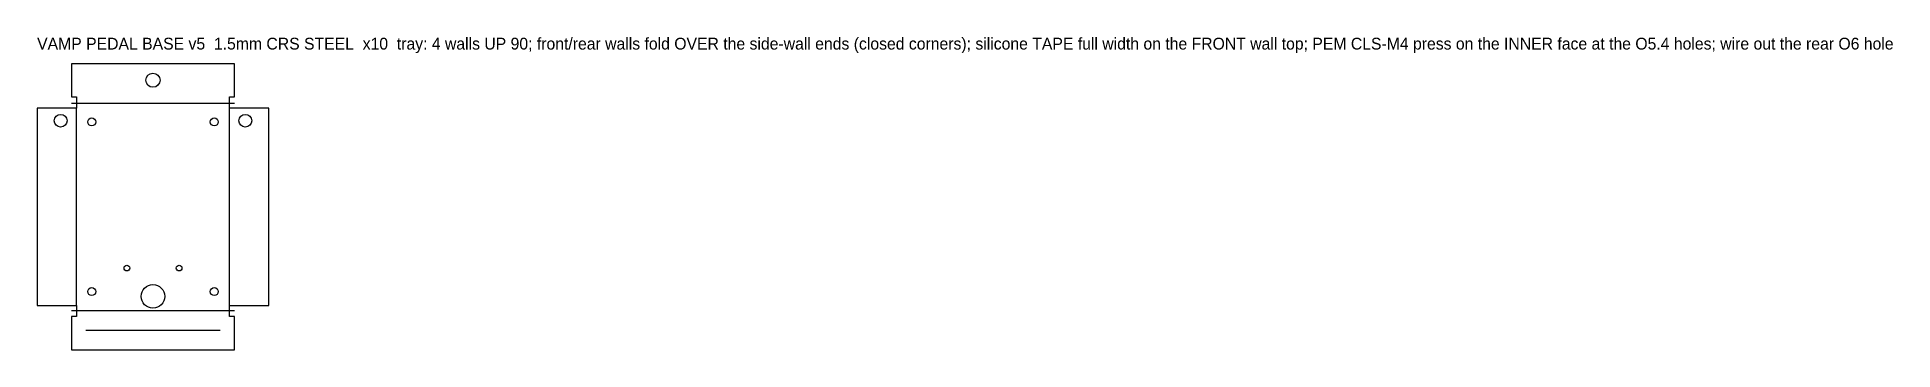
# Model space of a CAD drawing. Header units: millimetres. Extents: x -49 to 739, y -61 to 72.
import ezdxf

# ---------------------------------------------------------------- set-up
doc = ezdxf.new("R2010")
doc.units = ezdxf.units.MM
for name, color, linetype in [('BEND', 4, 'Continuous'), ('CUT', 7, 'Continuous'), ('ENGRAVE', 1, 'Continuous'), ('NOTE', 3, 'Continuous')]:
    doc.layers.add(name, color=color, linetype=linetype)

msp = doc.modelspace()

# ---------------------------------------------------------------- linework, layer by layer
at = {"layer": 'BEND'}
for points in [[(-34.55, 44), (34.55, 44)], [(-32.5, -41.85), (-32.5, 41.85)], [(32.5, -41.85), (32.5, 41.85)], [(-34.55, -44), (34.55, -44)]]:
    msp.add_lwpolyline(points, dxfattribs=at)
at = {"layer": 'CUT'}
msp.add_lwpolyline([(-32.5, -44), (-32.5, -46.6), (-34.55, -46.6), (-34.55, -60.7), (34.55, -60.7), (34.55, -46.6), (32.5, -46.6), (32.5, -44), (32.5, -41.85), (49.2, -41.85), (49.2, 41.85), (32.5, 41.85), (32.5, 44), (32.5, 46.6), (34.55, 46.6), (34.55, 60.7), (-34.55, 60.7), (-34.55, 46.6), (-32.5, 46.6), (-32.5, 44), (-32.5, 41.85), (-49.2, 41.85), (-49.2, -41.85), (-32.5, -41.85), (-32.5, -44)], close=True, dxfattribs=at)
for centre, radius in [((0, 53.7), 3), ((-39.2, 36.5), 2.7), ((-26, 36), 1.7), ((26, 36), 1.7), ((39.2, 36.5), 2.7), ((-11.1, -26), 1.2), ((11.1, -26), 1.2), ((-26, -36), 1.7), ((26, -36), 1.7)]:
    msp.add_circle(centre, radius, dxfattribs=at)
at = {"layer": 'ENGRAVE'}
msp.add_lwpolyline([(-28.5, -52.35), (28.5, -52.35)], dxfattribs=at)
msp.add_circle((0, -38), 5, dxfattribs=at)

# ---------------------------------------------------------------- texts
at = {"layer": 'NOTE'}
msp.add_text('VAMP PEDAL BASE v5  1.5mm CRS STEEL  x10  tray: 4 walls UP 90; front/rear walls fold OVER the side-wall ends (closed corners); silicone TAPE full width on the FRONT wall top; PEM CLS-M4 press on the INNER face at the O5.4 holes; wire out the rear O6 hole', height=5, dxfattribs=at).set_placement((-49.2, 66.7))

doc.saveas('drawing.dxf')
